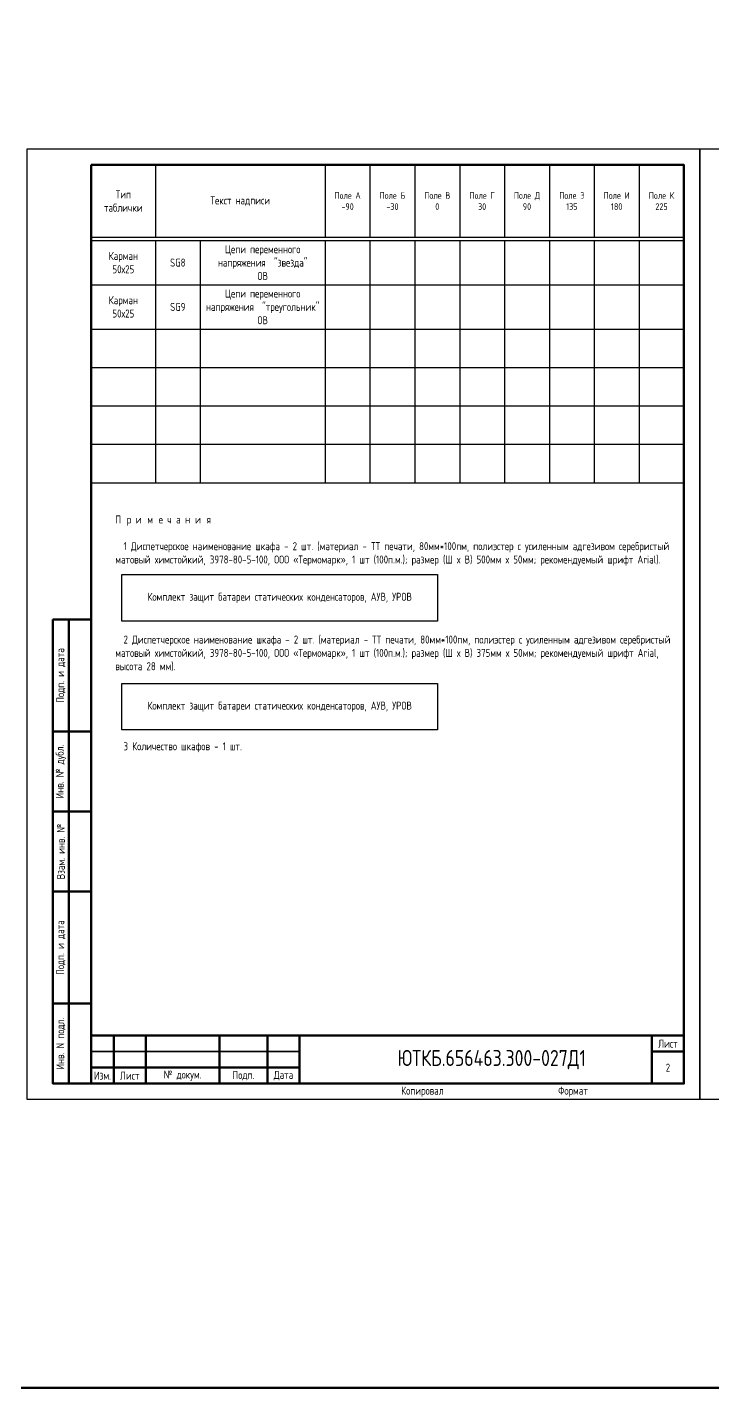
# Model space of a CAD drawing. Header units: millimetres. Extents: x -1117 to 5358, y -90 to 1610.
# Drawn here: x -630 to -416, y -90 to 335 of the extents above; entities that cross this region are included whole.
import ezdxf

# ---------------------------------------------------------------- set-up
doc = ezdxf.new("R2010")
doc.units = ezdxf.units.MM
doc.styles.add('Gost_type_A', font='GOST_A.TTF')

# ---------------------------------------------------------------- blocks, each defined once
blk = doc.blocks.new('Формат_А4')
blk.add_lwpolyline([(0, 297), (0, 0), (-210, 0), (-210, 297)], close=True)
at = {"lineweight": 50}
blk.add_lwpolyline([(-190, 292), (-5, 292), (-5, 5), (-190, 5)], close=True, dxfattribs=at)
blk = doc.blocks.new('*T27')
at = {"color": 0, "linetype": 'ByBlock', "lineweight": -2, "transparency": 16777216}
for p, q in [((0, 0), (185, 0)), ((0, 0), (0, -238.46)), ((20, 0), (20, -22.61)), ((73, 0), (73, -22.61)), ((87, 0), (87, -22.61)), ((101, 0), (101, -22.61)), ((115, 0), (115, -22.61)), ((129, 0), (129, -22.61)), ((143, 0), (143, -22.61)), ((157, 0), (157, -22.61)), ((171, 0), (171, -22.61)), ((185, 0), (185, -238.46)), ((210, 0), (395, 0)), ((210, 0), (210, -99.28)), ((230, 0), (230, -22.61)), ((283, 0), (283, -22.61)), ((297, 0), (297, -22.61)), ((311, 0), (311, -22.61)), ((325, 0), (325, -22.61)), ((339, 0), (339, -22.61)), ((353, 0), (353, -22.61)), ((367, 0), (367, -22.61)), ((381, 0), (381, -22.61)), ((395, 0), (395, -99.28)), ((0, -22.61), (185, -22.61)), ((0, -23.61), (185, -23.61)), ((20, -23.61), (20, -238.46)), ((34, -23.61), (34, -238.46)), ((73, -23.61), (73, -238.46)), ((87, -23.61), (87, -238.46)), ((101, -23.61), (101, -238.46)), ((115, -23.61), (115, -238.46)), ((129, -23.61), (129, -238.46)), ((143, -23.61), (143, -238.46)), ((157, -23.61), (157, -238.46)), ((171, -23.61), (171, -238.46)), ((210, -22.61), (395, -22.61)), ((210, -23.61), (395, -23.61)), ((230, -23.61), (230, -99.28)), ((244, -23.61), (244, -99.28)), ((283, -23.61), (283, -99.28)), ((297, -23.61), (297, -99.28)), ((311, -23.61), (311, -99.28)), ((325, -23.61), (325, -99.28)), ((339, -23.61), (339, -99.28)), ((353, -23.61), (353, -99.28)), ((367, -23.61), (367, -99.28)), ((381, -23.61), (381, -99.28)), ((0, -33.61), (185, -33.61)), ((210, -37.45), (395, -37.45)), ((0, -43.61), (185, -43.61)), ((0, -53.61), (185, -53.61)), ((210, -51.28), (395, -51.28)), ((0, -63.61), (185, -63.61)), ((210, -63.28), (395, -63.28)), ((0, -73.61), (185, -73.61)), ((210, -75.28), (395, -75.28)), ((0, -83.61), (185, -83.61)), ((210, -87.28), (395, -87.28)), ((0, -93.61), (185, -93.61)), ((210, -99.28), (395, -99.28)), ((0, -103.61), (185, -103.61)), ((0, -113.61), (185, -113.61)), ((0, -123.61), (185, -123.61)), ((0, -133.61), (185, -133.61)), ((0, -143.99), (185, -143.99)), ((0, -154.37), (185, -154.37)), ((0, -164.37), (185, -164.37)), ((0, -174.76), (185, -174.76)), ((0, -185.14), (185, -185.14)), ((0, -199.69), (185, -199.69)), ((0, -210.07), (185, -210.07)), ((0, -224.62), (185, -224.62)), ((0, -238.46), (185, -238.46))]:
    blk.add_line(p, q, dxfattribs=at)
at = {"color": 0, "transparency": 16777216, "char_height": 2.5, "attachment_point": 5, "style": 'Gost_type_A'}
for s, insert, width in [('Тип таблички', (10, -11.3), 17), ('Тип таблички', (220, -11.3), 17), ('Текст надписи', (46.5, -11.3), 50), ('{\\H0.83333x;\\C256;Поле А \\P-90}', (80, -11.3), 11), ('{\\H0.83333x;\\C256;Поле Б\\P-30}', (94, -11.3), 11), ('{\\H0.83333x;\\C256;Поле В\\P0}', (108, -11.3), 11), ('{\\H0.83333x;\\C256;Поле Г\\P30}', (122, -11.3), 11), ('{\\H0.83333x;\\C256;Поле Д\\P90}', (136, -11.3), 11), ('{\\H0.83333x;\\C256;Поле З\\P135}', (150, -11.3), 11), ('{\\H0.83333x;\\C256;Поле И\\P180}', (164, -11.3), 11), ('{\\H0.83333x;\\C256;Поле К\\P225}', (178, -11.3), 11), ('Текст надписи', (256.5, -11.3), 50), ('{\\H0.83333x;\\C256;Поле А \\P-90}', (290, -11.3), 11), ('{\\H0.83333x;\\C256;Поле Б\\P-30}', (304, -11.3), 11), ('{\\H0.83333x;\\C256;Поле В\\P0}', (318, -11.3), 11), ('{\\H0.83333x;\\C256;Поле Г\\P30}', (332, -11.3), 11), ('{\\H0.83333x;\\C256;Поле Д\\P90}', (346, -11.3), 11), ('{\\H0.83333x;\\C256;Поле З\\P135}', (360, -11.3), 11), ('{\\H0.83333x;\\C256;Поле И\\P180}', (374, -11.3), 11), ('{\\H0.83333x;\\C256;Поле К\\P225}', (388, -11.3), 11), ('Карман\\P50х25', (10, -28.61), 17), ('{\\C256;Цепи переменного напряжения  "звезда"\\PОВ}', (263.5, -30.53), 36), ('A1', (27, -28.61), 11), ('ИЭУ1', (53.5, -28.61), 36), ('Карман\\P50х25', (220, -30.53), 17), ('SG8', (237, -30.53), 11), ('Карман\\P50х25', (10, -38.61), 17), ('A1.1', (27, -38.61), 11), ('ИЧМ ИЭУ1', (53.5, -38.61), 36), ('Карман\\P50х25', (220, -44.36), 17), ('{\\C256;Цепи переменного напряжения  "треугольник"\\PОВ}', (263.5, -44.36), 36), ('Карман\\P50х25', (10, -48.61), 17), ('SG9', (237, -44.36), 11), ('A2', (27, -48.61), 11), ('ИЭУ2', (53.5, -48.61), 36), ('Карман\\P50х25', (10, -58.61), 17), ('A2.1', (27, -58.61), 11), ('ИЧМ ИЭУ2', (53.5, -58.61), 36), ('Карман\\P50х25', (10, -68.61), 17), ('HL1', (27, -68.61), 11), ('Вызов', (53.5, -68.61), 36), ('Карман\\P50х25', (10, -78.61), 17), ('Действие на отключение\\PВ', (53.5, -78.61), 36), ('SA1', (27, -78.61), 11), ('Карман\\P50х25', (10, -88.61), 17), ('SA2', (27, -88.61), 11), ('Пуск УРОВ В', (53.5, -88.61), 36), ('Карман\\P50х25', (10, -98.61), 17), ('SA3', (27, -98.61), 11), ('Действие на отключение\\PОВ', (53.5, -98.61), 36), ('Карман\\P50х25', (10, -108.61), 17), ('SA4', (27, -108.61), 11), ('Пуск УРОВ ОВ', (53.5, -108.61), 36), ('Карман\\P50х25', (10, -118.61), 17), ('SA5', (27, -118.61), 11), ('Действие на отключение\\Pот ЗНР', (53.5, -118.61), 36), ('Карман\\P50х25', (10, -128.61), 17), ('SA6', (27, -128.61), 11), ('Действие на отключение\\PВ', (53.5, -128.61), 36), ('Карман\\P50х25', (10, -138.8), 17), ('Действие на {\\C256;отключение В через УПНКП }', (53.5, -138.8), 36), ('SA7', (27, -138.8), 11), ('Карман\\P50х25', (10, -149.18), 17), ('SA8', (27, -149.18), 11), ('Действие на {\\C256;включение В через УПНКП }', (53.5, -149.18), 36), ('Карман\\P50х25', (10, -159.37), 17), ('{\\C256;Цепи переменного тока В БСК}', (53.5, -159.37), 36), ('SG1', (27, -159.37), 11), ('Карман\\P50х25', (10, -169.57), 17), ('SG2', (27, -169.57), 11), ('{\\C256;Цепи переменного тока ОВ}', (53.5, -169.57), 36), ('Карман\\P50х25', (10, -179.95), 17), ('{\\C256;Цепи переменного тока нейтрали}', (53.5, -179.95), 36), ('SG3', (27, -179.95), 11), ('Карман\\P50х25', (10, -192.42), 17), ('SG4', (27, -192.42), 11), ('{\\C256;Цепи переменного тока средней перемычки }', (53.5, -192.42), 36), ('Карман\\P50х25', (10, -204.88), 17), ('SG5', (27, -204.88), 11), ('{\\C256;Цепи переменного тока заземления нейтрали }', (53.5, -204.88), 36), ('{\\C256;Цепи переменного напряжения  "звезда"\\PВН}', (53.5, -217.35), 36), ('Карман\\P50х25', (10, -217.35), 17), ('SG6', (27, -217.35), 11), ('Карман\\P50х25', (10, -231.54), 17), ('{\\C256;Цепи переменного напряжения  "треугольник"\\PВН}', (53.5, -231.54), 36), ('SG7', (27, -231.54), 11)]:
    blk.add_mtext(s, dxfattribs=dict(at, insert=insert, width=width))
blk = doc.blocks.new('Штамп левый нижний')
at = {"lineweight": 50}
for points in [[(-12, 145), (-7, 145), (-7, 110), (-12, 110)], [(-7, 145), (0, 145), (0, 110), (-7, 110)], [(-12, 110), (-7, 110), (-7, 85), (-12, 85)], [(-7, 110), (0, 110), (0, 85), (-7, 85)], [(-12, 85), (-7, 85), (-7, 60), (-12, 60)], [(-7, 85), (0, 85), (0, 60), (-7, 60)], [(-12, 60), (-7, 60), (-7, 25), (-12, 25)], [(-7, 60), (0, 60), (0, 25), (-7, 25)], [(-12, 25), (-7, 25), (-7, 0), (-12, 0)], [(-7, 25), (0, 25), (0, 0), (-7, 0)]]:
    blk.add_lwpolyline(points, close=True, dxfattribs=at)
at = {"char_height": 2.5, "attachment_point": 5, "rotation": 90, "style": 'Gost_type_A'}
for s, insert, width in [('Подп. и дата', (-9.5, 127.5), 35), ('Инв. № дубл.', (-9.5, 97.5), 25), ('Взам. инв. №', (-9.5, 72.5), 25), ('Подп. и дата', (-9.5, 42.5), 35), ('Инв. N подл.', (-9.5, 12.5), 25)]:
    blk.add_mtext(s, dxfattribs=dict(at, insert=insert, width=width))
blk = doc.blocks.new('Штамп малый нижний')
at = {"lineweight": 50}
for points in [[(-185, 15), (-178, 15), (-178, 5), (-185, 5)], [(-178, 15), (-168, 15), (-168, 5), (-178, 5)], [(-168, 15), (-145, 15), (-145, 5), (-168, 5)], [(-145, 15), (-130, 15), (-130, 5), (-145, 5)], [(-130, 15), (-120, 15), (-120, 5), (-130, 5)], [(-120, 15), (-10, 15), (-10, 0), (-120, 0)], [(-10, 15), (0, 15), (0, 10), (-10, 10)], [(-10, 10), (0, 10), (0, 0), (-10, 0)], [(-185, 5), (-178, 5), (-178, 0), (-185, 0)], [(-178, 5), (-168, 5), (-168, 0), (-178, 0)], [(-168, 5), (-145, 5), (-145, 0), (-168, 0)], [(-145, 5), (-130, 5), (-130, 0), (-145, 0)], [(-130, 5), (-120, 5), (-120, 0), (-130, 0)]]:
    blk.add_lwpolyline(points, close=True, dxfattribs=at)
for points in [[(-185, 15), (-178, 15), (-178, 10), (-185, 10)], [(-178, 15), (-168, 15), (-168, 10), (-178, 10)], [(-168, 15), (-145, 15), (-145, 10), (-168, 10)], [(-145, 15), (-130, 15), (-130, 10), (-145, 10)], [(-130, 15), (-120, 15), (-120, 10), (-130, 10)], [(-185, 10), (-178, 10), (-178, 5), (-185, 5)], [(-178, 10), (-168, 10), (-168, 5), (-178, 5)], [(-168, 10), (-145, 10), (-145, 5), (-168, 5)], [(-145, 10), (-130, 10), (-130, 5), (-145, 5)], [(-130, 10), (-120, 10), (-120, 5), (-130, 5)]]:
    blk.add_lwpolyline(points, close=True)
at = {"char_height": 2.5, "style": 'Gost_type_A'}
for s, insert, width, attachment_point in [('Лист', (-5, 12.5), 10, 5), ('Изм.', (-181.5, 2.5), 7, 5), ('Лист', (-173, 2.5), 10, 5), ('№ докум.', (-156.5, 2.5), 23, 5), ('Подп.', (-137.5, 2.5), 15, 5), ('Дата', (-125, 2.5), 10, 5), ('Копировал', (-75, -2.53), 13.1202, 6), ('Формат', (-30, -2.53), 13.1202, 6)]:
    blk.add_mtext(s, dxfattribs=dict(at, insert=insert, width=width, attachment_point=attachment_point))
blk = doc.blocks.new('*T39')
at = {"color": 0, "linetype": 'ByBlock', "lineweight": -2, "transparency": 16777216}
for p, q in [((0, 0), (185, 0)), ((0, 0), (0, -99.28)), ((20, 0), (20, -22.61)), ((73, 0), (73, -22.61)), ((87, 0), (87, -22.61)), ((101, 0), (101, -22.61)), ((115, 0), (115, -22.61)), ((129, 0), (129, -22.61)), ((143, 0), (143, -22.61)), ((157, 0), (157, -22.61)), ((171, 0), (171, -22.61)), ((185, 0), (185, -99.28)), ((0, -22.61), (185, -22.61)), ((0, -23.61), (185, -23.61)), ((20, -23.61), (20, -99.28)), ((34, -23.61), (34, -99.28)), ((73, -23.61), (73, -99.28)), ((87, -23.61), (87, -99.28)), ((101, -23.61), (101, -99.28)), ((115, -23.61), (115, -99.28)), ((129, -23.61), (129, -99.28)), ((143, -23.61), (143, -99.28)), ((157, -23.61), (157, -99.28)), ((171, -23.61), (171, -99.28)), ((0, -37.45), (185, -37.45)), ((0, -51.28), (185, -51.28)), ((0, -63.28), (185, -63.28)), ((0, -75.28), (185, -75.28)), ((0, -87.28), (185, -87.28)), ((0, -99.28), (185, -99.28))]:
    blk.add_line(p, q, dxfattribs=at)
at = {"color": 0, "transparency": 16777216, "char_height": 2.5, "attachment_point": 5, "style": 'Gost_type_A'}
for s, insert, width in [('Тип таблички', (10, -11.3), 17), ('Текст надписи', (46.5, -11.3), 50), ('{\\H0.83333x;\\C256;Поле А \\P-90}', (80, -11.3), 11), ('{\\H0.83333x;\\C256;Поле Б\\P-30}', (94, -11.3), 11), ('{\\H0.83333x;\\C256;Поле В\\P0}', (108, -11.3), 11), ('{\\H0.83333x;\\C256;Поле Г\\P30}', (122, -11.3), 11), ('{\\H0.83333x;\\C256;Поле Д\\P90}', (136, -11.3), 11), ('{\\H0.83333x;\\C256;Поле З\\P135}', (150, -11.3), 11), ('{\\H0.83333x;\\C256;Поле И\\P180}', (164, -11.3), 11), ('{\\H0.83333x;\\C256;Поле К\\P225}', (178, -11.3), 11), ('{\\C256;Цепи переменного напряжения  "звезда"\\PОВ}', (53.5, -30.53), 36), ('Карман\\P50х25', (10, -30.53), 17), ('SG8', (27, -30.53), 11), ('Карман\\P50х25', (10, -44.36), 17), ('{\\C256;Цепи переменного напряжения  "треугольник"\\PОВ}', (53.5, -44.36), 36), ('SG9', (27, -44.36), 11)]:
    blk.add_mtext(s, dxfattribs=dict(at, insert=insert, width=width))

msp = doc.modelspace()

# ---------------------------------------------------------------- linework, layer by layer
at = {"color": 6, "lineweight": 53}
msp.add_lwpolyline([(-1117.42, 1610), (5358, 1610), (5358, -90), (-1117.42, -90)], close=True, dxfattribs=at)
for points in [[(-600.5, 164), (-501.9, 164), (-501.9, 149.5), (-600.5, 149.5)], [(-600.5, 130), (-501.9, 130), (-501.9, 115.5), (-600.5, 115.5)]]:
    msp.add_lwpolyline(points, close=True)

# ---------------------------------------------------------------- block references
at = {"color": 1}
for name, p in [('Формат_А4', (-420, 0)), ('Формат_А4', (-210, 0)), ('Штамп левый нижний', (-610, 5)), ('Штамп малый нижний', (-425, 5))]:
    msp.add_blockref(name, p, dxfattribs=at)
for name, p in [('*T27', (-820, 292)), ('*T39', (-610, 292))]:
    msp.add_blockref(name, p)

# ---------------------------------------------------------------- texts
at = {"char_height": 2.5, "style": 'Gost_type_A'}
for s, insert, width, attachment_point in [('\\pxql;{\\T2;\\C0;Примечания\\P\\P\\T1;  1 }Диспетчерское наименование шкафа - {\\C6;2 шт}. (материал - ТТ печати, 80мм*100пм, полиэстер с усиленным адгезивом серебристый матовый химстойкий, 3978-80-5-100, ООО «Термомарк», 1 шт (100п.м.); размер (Ш х В) {\\C6;500мм} х 50мм; рекомендуемый шрифт Arial).\\P\\P\\P\\P\\P\\P  2 Диспетчерское наименование шкафа - {\\C6;2 шт.} (материал - ТТ печати, 80мм*100пм, полиэстер с усиленным адгезивом серебристый матовый химстойкий, 3978-80-5-100, ООО «Термомарк», 1 шт (100п.м.); размер (Ш х В) 375мм х 50мм; рекомендуемый шрифт Arial, высота 28 мм).\\P\\P\\P\\P\\P\\P  3 Количество шкафов - 1 шт.', (-602.5, 182.48), 175, 1), ('Комплект защит батареи статических конденсаторов, АУВ, УРОВ ', (-551.2, 156.75), 98.6, 5), ('Комплект защит батареи статических конденсаторов, АУВ, УРОВ ', (-551.2, 122.75), 98.6, 5), ('2', (-430, 10), 10, 5)]:
    msp.add_mtext(s, dxfattribs=dict(at, insert=insert, width=width, attachment_point=attachment_point))
at = {"color": 1, "insert": (-485, 12.5), "char_height": 5, "width": 120, "attachment_point": 5, "style": 'Gost_type_A'}
msp.add_mtext('{\\C256;ЮТКБ.656463.300-027Д1}', dxfattribs=at)

doc.saveas('drawing.dxf')
